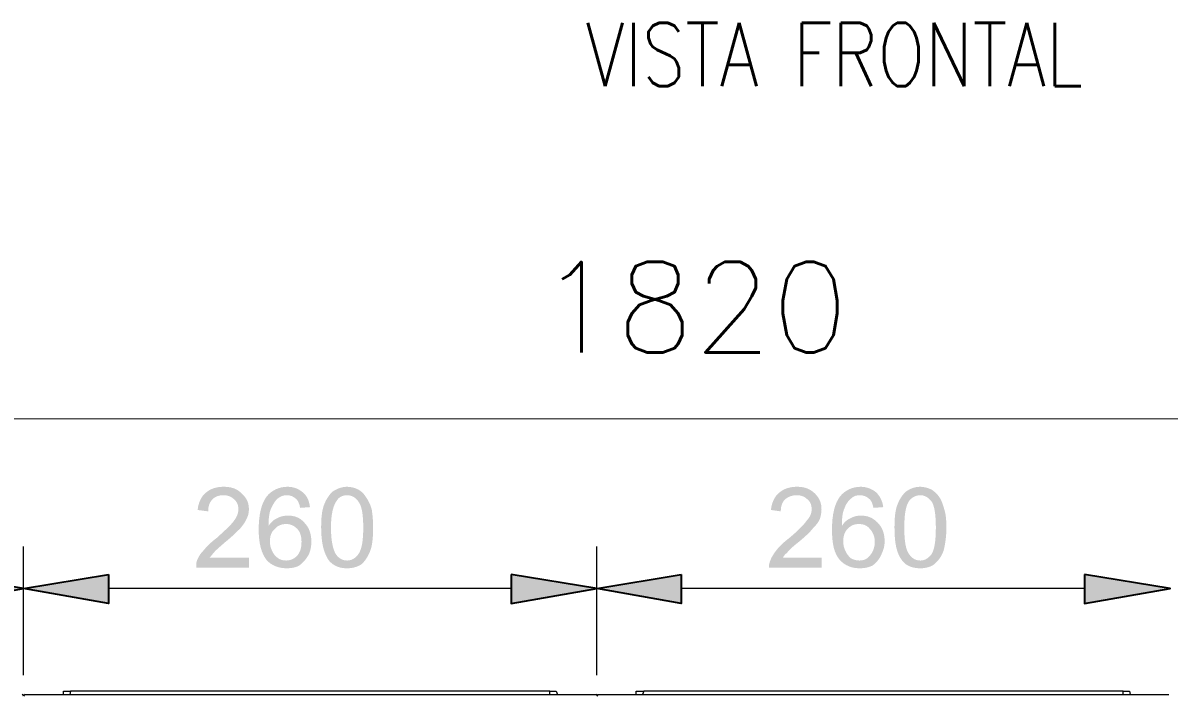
# Model space of a CAD drawing. Header units: metres. Extents: x 2999 to 3164, y 1641 to 1678.
# Drawn here: x 3005.453 to 3007.988, y 1657.745 to 1659.233 of the extents above; entities that cross this region are included whole.
import ezdxf

# ---------------------------------------------------------------- set-up
doc = ezdxf.new("R2010")
doc.units = ezdxf.units.M
doc.layers.add('PDF8_Text', color=30, linetype='Continuous', true_color=0xff7f00)
doc.styles.add('ROMANS', font='ROMANS.shx', dxfattribs={"width": 0.8, "height": 0.1})
doc.styles.add('SIMPLEX', font='simplex.shx', dxfattribs={"height": 0.1})

msp = doc.modelspace()

# ---------------------------------------------------------------- hatches: boundary and pattern name
at = {"true_color": 0x00001e}
h = msp.add_hatch(color=30, dxfattribs=at)
h.paths.add_polyline_path([(3005.953, 1658.0509), (3005.953, 1658.0292), (3005.8366, 1658.0292), (3005.8366, 1658.0292), (3005.8366, 1658.03), (3005.8366, 1658.0307), (3005.8366, 1658.0314), (3005.8366, 1658.0322), (3005.8366, 1658.0329), (3005.8366, 1658.0336), (3005.8366, 1658.0343), (3005.8366, 1658.0349), (3005.8367, 1658.0356), (3005.8367, 1658.0362), (3005.8367, 1658.0369), (3005.8368, 1658.0375), (3005.8368, 1658.0382), (3005.8369, 1658.0388), (3005.837, 1658.0394), (3005.837, 1658.04), (3005.8371, 1658.0406), (3005.8372, 1658.0412), (3005.8373, 1658.0418), (3005.8375, 1658.0424), (3005.8376, 1658.043), (3005.8378, 1658.0435), (3005.8379, 1658.0441), (3005.8381, 1658.0447), (3005.8385, 1658.0457), (3005.8389, 1658.0466), (3005.8394, 1658.0476), (3005.8398, 1658.0486), (3005.8403, 1658.0496), (3005.8408, 1658.0505), (3005.8413, 1658.0515), (3005.8418, 1658.0525), (3005.8424, 1658.0534), (3005.8429, 1658.0544), (3005.8435, 1658.0554), (3005.8441, 1658.0563), (3005.8448, 1658.0573), (3005.8454, 1658.0583), (3005.8461, 1658.0593), (3005.8469, 1658.0602), (3005.8476, 1658.0612), (3005.8484, 1658.0622), (3005.8492, 1658.0631), (3005.85, 1658.0641), (3005.8509, 1658.0651), (3005.8518, 1658.066), (3005.8527, 1658.067), (3005.8536, 1658.068), (3005.8544, 1658.069), (3005.8553, 1658.07), (3005.8561, 1658.071), (3005.857, 1658.072), (3005.8579, 1658.073), (3005.8589, 1658.0741), (3005.8599, 1658.0751), (3005.8609, 1658.0762), (3005.8619, 1658.0773), (3005.863, 1658.0784), (3005.8641, 1658.0795), (3005.8653, 1658.0806), (3005.8665, 1658.0817), (3005.8677, 1658.0828), (3005.8689, 1658.084), (3005.8702, 1658.0851), (3005.8715, 1658.0863), (3005.8728, 1658.0874), (3005.8742, 1658.0886), (3005.8756, 1658.0897), (3005.8771, 1658.0909), (3005.8785, 1658.092), (3005.88, 1658.0932), (3005.8816, 1658.0944), (3005.8816, 1658.0944), (3005.8839, 1658.0965), (3005.8861, 1658.0985), (3005.8883, 1658.1006), (3005.8905, 1658.1025), (3005.8926, 1658.1044), (3005.8946, 1658.1063), (3005.8966, 1658.1082), (3005.8985, 1658.1099), (3005.9004, 1658.1117), (3005.9022, 1658.1134), (3005.904, 1658.1151), (3005.9056, 1658.1167), (3005.9072, 1658.1183), (3005.9088, 1658.1198), (3005.9103, 1658.1213), (3005.9117, 1658.1228), (3005.913, 1658.1242), (3005.9143, 1658.1256), (3005.9155, 1658.1269), (3005.9166, 1658.1282), (3005.9177, 1658.1295), (3005.9187, 1658.1308), (3005.9196, 1658.132), (3005.9204, 1658.1332), (3005.9211, 1658.1341), (3005.9219, 1658.1351), (3005.9226, 1658.1361), (3005.9232, 1658.1372), (3005.9239, 1658.1382), (3005.9245, 1658.1392), (3005.925, 1658.1403), (3005.9255, 1658.1413), (3005.9261, 1658.1424), (3005.9265, 1658.1434), (3005.927, 1658.1445), (3005.9274, 1658.1456), (3005.9277, 1658.1466), (3005.9281, 1658.1477), (3005.9284, 1658.1488), (3005.9287, 1658.1498), (3005.9289, 1658.1509), (3005.9291, 1658.1519), (3005.9293, 1658.153), (3005.9294, 1658.154), (3005.9295, 1658.155), (3005.9296, 1658.156), (3005.9297, 1658.157), (3005.9297, 1658.158), (3005.9297, 1658.1592), (3005.9296, 1658.1603), (3005.9295, 1658.1614), (3005.9294, 1658.1625), (3005.9293, 1658.1636), (3005.9291, 1658.1647), (3005.9289, 1658.1657), (3005.9287, 1658.1667), (3005.9284, 1658.1677), (3005.9281, 1658.1687), (3005.9277, 1658.1697), (3005.9274, 1658.1706), (3005.927, 1658.1715), (3005.9265, 1658.1724), (3005.9261, 1658.1733), (3005.9255, 1658.1741), (3005.925, 1658.1749), (3005.9245, 1658.1757), (3005.9239, 1658.1764), (3005.9232, 1658.1771), (3005.9226, 1658.1778), (3005.9219, 1658.1785), (3005.9211, 1658.1791), (3005.9204, 1658.1797), (3005.9204, 1658.1797), (3005.9196, 1658.1805), (3005.9188, 1658.1812), (3005.918, 1658.1819), (3005.9171, 1658.1826), (3005.9163, 1658.1832), (3005.9154, 1658.1838), (3005.9145, 1658.1844), (3005.9137, 1658.1849), (3005.9127, 1658.1854), (3005.9118, 1658.1859), (3005.9109, 1658.1863), (3005.9099, 1658.1867), (3005.9089, 1658.1871), (3005.9079, 1658.1874), (3005.9069, 1658.1877), (3005.9059, 1658.188), (3005.9048, 1658.1882), (3005.9038, 1658.1885), (3005.9027, 1658.1886), (3005.9016, 1658.1888), (3005.9005, 1658.1889), (3005.8994, 1658.189), (3005.8983, 1658.189), (3005.8971, 1658.189), (3005.8971, 1658.189), (3005.8958, 1658.189), (3005.8944, 1658.189), (3005.8932, 1658.1889), (3005.8919, 1658.1888), (3005.8907, 1658.1886), (3005.8895, 1658.1885), (3005.8883, 1658.1882), (3005.8872, 1658.188), (3005.8861, 1658.1877), (3005.885, 1658.1874), (3005.884, 1658.1871), (3005.8829, 1658.1867), (3005.8819, 1658.1863), (3005.8809, 1658.1859), (3005.88, 1658.1854), (3005.879, 1658.1849), (3005.8781, 1658.1844), (3005.8772, 1658.1838), (3005.8764, 1658.1832), (3005.8755, 1658.1826), (3005.8747, 1658.1819), (3005.8739, 1658.1812), (3005.8731, 1658.1805), (3005.8723, 1658.1797), (3005.8723, 1658.1797), (3005.8715, 1658.1789), (3005.8708, 1658.1781), (3005.8701, 1658.1773), (3005.8694, 1658.1764), (3005.8688, 1658.1755), (3005.8682, 1658.1745), (3005.8676, 1658.1735), (3005.8671, 1658.1725), (3005.8666, 1658.1715), (3005.8661, 1658.1705), (3005.8657, 1658.1694), (3005.8653, 1658.1683), (3005.8649, 1658.1672), (3005.8646, 1658.166), (3005.8643, 1658.1648), (3005.864, 1658.1636), (3005.8637, 1658.1624), (3005.8635, 1658.1612), (3005.8634, 1658.1599), (3005.8632, 1658.1586), (3005.8631, 1658.1573), (3005.863, 1658.156), (3005.863, 1658.1547), (3005.863, 1658.1533), (3005.863, 1658.1533), (3005.8397, 1658.1564), (3005.8397, 1658.1564), (3005.8399, 1658.1584), (3005.8402, 1658.1603), (3005.8405, 1658.1622), (3005.8408, 1658.1641), (3005.8412, 1658.1659), (3005.8417, 1658.1677), (3005.8422, 1658.1695), (3005.8427, 1658.1713), (3005.8433, 1658.173), (3005.8439, 1658.1747), (3005.8446, 1658.1764), (3005.8453, 1658.178), (3005.846, 1658.1796), (3005.8468, 1658.1811), (3005.8477, 1658.1826), (3005.8485, 1658.184), (3005.8494, 1658.1854), (3005.8504, 1658.1868), (3005.8513, 1658.1881), (3005.8524, 1658.1893), (3005.8534, 1658.1905), (3005.8545, 1658.1916), (3005.8556, 1658.1927), (3005.8567, 1658.1937), (3005.8581, 1658.1948), (3005.8595, 1658.1959), (3005.8609, 1658.197), (3005.8623, 1658.198), (3005.8638, 1658.1989), (3005.8652, 1658.1998), (3005.8667, 1658.2007), (3005.8682, 1658.2015), (3005.8698, 1658.2022), (3005.8714, 1658.2029), (3005.873, 1658.2036), (3005.8746, 1658.2042), (3005.8763, 1658.2047), (3005.878, 1658.2052), (3005.8797, 1658.2057), (3005.8815, 1658.2061), (3005.8833, 1658.2065), (3005.8851, 1658.2068), (3005.887, 1658.2071), (3005.8889, 1658.2073), (3005.8909, 1658.2074), (3005.8929, 1658.2076), (3005.895, 1658.2076), (3005.8971, 1658.2077), (3005.8992, 1658.2076), (3005.9013, 1658.2076), (3005.9034, 1658.2074), (3005.9054, 1658.2073), (3005.9073, 1658.207), (3005.9093, 1658.2068), (3005.9112, 1658.2064), (3005.9131, 1658.2061), (3005.9149, 1658.2056), (3005.9167, 1658.2051), (3005.9185, 1658.2046), (3005.9202, 1658.204), (3005.9219, 1658.2033), (3005.9235, 1658.2026), (3005.9251, 1658.2018), (3005.9266, 1658.201), (3005.9282, 1658.2001), (3005.9296, 1658.1991), (3005.931, 1658.1981), (3005.9324, 1658.1971), (3005.9337, 1658.1959), (3005.935, 1658.1947), (3005.9363, 1658.1935), (3005.9374, 1658.1921), (3005.9374, 1658.1921), (3005.9388, 1658.191), (3005.94, 1658.1898), (3005.9412, 1658.1886), (3005.9424, 1658.1873), (3005.9434, 1658.1861), (3005.9445, 1658.1848), (3005.9454, 1658.1836), (3005.9463, 1658.1823), (3005.9471, 1658.1809), (3005.9479, 1658.1796), (3005.9486, 1658.1782), (3005.9493, 1658.1768), (3005.9499, 1658.1754), (3005.9504, 1658.174), (3005.9509, 1658.1725), (3005.9514, 1658.171), (3005.9517, 1658.1695), (3005.9521, 1658.1679), (3005.9523, 1658.1663), (3005.9526, 1658.1647), (3005.9527, 1658.1631), (3005.9529, 1658.1614), (3005.9529, 1658.1597), (3005.953, 1658.158), (3005.953, 1658.157), (3005.9529, 1658.1561), (3005.9529, 1658.1552), (3005.9528, 1658.1542), (3005.9528, 1658.1533), (3005.9527, 1658.1524), (3005.9526, 1658.1516), (3005.9525, 1658.1507), (3005.9523, 1658.1498), (3005.9522, 1658.149), (3005.952, 1658.1482), (3005.9518, 1658.1473), (3005.9516, 1658.1465), (3005.9514, 1658.1457), (3005.9511, 1658.1449), (3005.9509, 1658.1441), (3005.9506, 1658.1433), (3005.9503, 1658.1425), (3005.95, 1658.1417), (3005.9497, 1658.1409), (3005.9494, 1658.1402), (3005.9491, 1658.1394), (3005.9487, 1658.1386), (3005.9483, 1658.1378), (3005.9479, 1658.1369), (3005.9475, 1658.1359), (3005.9471, 1658.135), (3005.9466, 1658.1341), (3005.9462, 1658.1331), (3005.9457, 1658.1322), (3005.9452, 1658.1314), (3005.9447, 1658.1305), (3005.9442, 1658.1296), (3005.9436, 1658.1287), (3005.9431, 1658.1278), (3005.9425, 1658.127), (3005.9419, 1658.1261), (3005.9413, 1658.1252), (3005.9407, 1658.1243), (3005.94, 1658.1235), (3005.9394, 1658.1226), (3005.9387, 1658.1217), (3005.938, 1658.1208), (3005.9373, 1658.1199), (3005.9366, 1658.1189), (3005.9359, 1658.118), (3005.9351, 1658.1171), (3005.9343, 1658.1161), (3005.9343, 1658.1161), (3005.9334, 1658.1151), (3005.9323, 1658.1141), (3005.9313, 1658.113), (3005.9302, 1658.112), (3005.9291, 1658.1109), (3005.9279, 1658.1097), (3005.9267, 1658.1086), (3005.9255, 1658.1074), (3005.9242, 1658.1061), (3005.9229, 1658.1049), (3005.9216, 1658.1036), (3005.9202, 1658.1023), (3005.9188, 1658.101), (3005.9173, 1658.0997), (3005.9158, 1658.0983), (3005.9142, 1658.0969), (3005.9126, 1658.0955), (3005.911, 1658.0941), (3005.9093, 1658.0926), (3005.9076, 1658.0911), (3005.9058, 1658.0896), (3005.904, 1658.0881), (3005.9021, 1658.0866), (3005.9002, 1658.0851), (3005.9002, 1658.0851), (3005.8987, 1658.0837), (3005.8972, 1658.0824), (3005.8957, 1658.0811), (3005.8943, 1658.0799), (3005.8929, 1658.0787), (3005.8915, 1658.0775), (3005.8902, 1658.0763), (3005.8889, 1658.0752), (3005.8877, 1658.0741), (3005.8865, 1658.0731), (3005.8854, 1658.0721), (3005.8843, 1658.0711), (3005.8833, 1658.0701), (3005.8823, 1658.0692), (3005.8813, 1658.0683), (3005.8804, 1658.0675), (3005.8796, 1658.0666), (3005.8788, 1658.0659), (3005.8781, 1658.0651), (3005.8774, 1658.0644), (3005.8768, 1658.0637), (3005.8763, 1658.063), (3005.8758, 1658.0624), (3005.8754, 1658.0618), (3005.8754, 1658.0618), (3005.875, 1658.0614), (3005.8746, 1658.061), (3005.8742, 1658.0605), (3005.8738, 1658.0601), (3005.8734, 1658.0597), (3005.873, 1658.0592), (3005.8727, 1658.0587), (3005.8723, 1658.0583), (3005.8719, 1658.0578), (3005.8715, 1658.0573), (3005.8711, 1658.0568), (3005.8707, 1658.0563), (3005.8703, 1658.0559), (3005.8699, 1658.0554), (3005.8696, 1658.0549), (3005.8692, 1658.0544), (3005.8688, 1658.0539), (3005.8684, 1658.0535), (3005.868, 1658.053), (3005.8676, 1658.0526), (3005.8672, 1658.0521), (3005.8668, 1658.0517), (3005.8664, 1658.0513), (3005.8661, 1658.0509), (3005.8661, 1658.0509), (3005.953, 1658.0509), (3005.8661, 1658.0509)])
edge = h.paths.add_edge_path()
edge.add_line((3006.088, 1658.1627), (3006.0663, 1658.1611))
edge.add_spline(control_points=[(3006.0663, 1658.1611), (3006.0647, 1658.1704), (3006.0616, 1658.1766), (3006.0585, 1658.1797), (3006.0585, 1658.1797), (3006.0523, 1658.1859), (3006.0461, 1658.189), (3006.0368, 1658.189), (3006.0368, 1658.189), (3006.0306, 1658.189), (3006.0244, 1658.1875), (3006.0181, 1658.1828), (3006.0181, 1658.1828), (3006.0119, 1658.1782), (3006.0073, 1658.1704), (3006.0026, 1658.1611), (3006.0026, 1658.1611), (3005.998, 1658.1518), (3005.9964, 1658.1378), (3005.9964, 1658.1208), (3005.9964, 1658.1208), (3006.0011, 1658.1285), (3006.0073, 1658.1347), (3006.015, 1658.1378), (3006.015, 1658.1378), (3006.0228, 1658.1425), (3006.0306, 1658.144), (3006.0399, 1658.144), (3006.0399, 1658.144), (3006.0538, 1658.144), (3006.0663, 1658.1394), (3006.0756, 1658.1285), (3006.0756, 1658.1285), (3006.0864, 1658.1176), (3006.0911, 1658.1037), (3006.0911, 1658.0866), (3006.0911, 1658.0866), (3006.0911, 1658.0757), (3006.0895, 1658.0664), (3006.0849, 1658.0571), (3006.0849, 1658.0571), (3006.0787, 1658.0463), (3006.0725, 1658.04), (3006.0647, 1658.0338), (3006.0647, 1658.0338), (3006.0569, 1658.0292), (3006.0461, 1658.0276), (3006.0368, 1658.0276), (3006.0368, 1658.0276), (3006.0181, 1658.0276), (3006.0026, 1658.0338), (3005.9918, 1658.0463), (3005.9918, 1658.0463), (3005.9809, 1658.0602), (3005.9747, 1658.082), (3005.9747, 1658.113), (3005.9747, 1658.113), (3005.9747, 1658.1471), (3005.9809, 1658.172), (3005.9933, 1658.1875), (3005.9933, 1658.1875), (3006.0042, 1658.1999), (3006.0197, 1658.2077), (3006.0383, 1658.2077), (3006.0383, 1658.2077), (3006.0523, 1658.2077), (3006.0632, 1658.203), (3006.0725, 1658.1952), (3006.0725, 1658.1952), (3006.0818, 1658.1875), (3006.0864, 1658.1766), (3006.088, 1658.1627)], knot_values=[0, 0, 0, 0, 0.013889, 0.013889, 0.013889, 0.013889, 0.027778, 0.027778, 0.027778, 0.027778, 0.041667, 0.041667, 0.041667, 0.041667, 0.055556, 0.055556, 0.055556, 0.055556, 0.069444, 0.069444, 0.069444, 0.069444, 0.083333, 0.083333, 0.083333, 0.083333, 0.097222, 0.097222, 0.097222, 0.097222, 0.111111, 0.111111, 0.111111, 0.111111, 0.125, 0.125, 0.125, 0.125, 0.138889, 0.138889, 0.138889, 0.138889, 0.152778, 0.152778, 0.152778, 0.152778, 0.166667, 0.166667, 0.166667, 0.166667, 0.180556, 0.180556, 0.180556, 0.180556, 0.194444, 0.194444, 0.194444, 0.194444, 0.208333, 0.208333, 0.208333, 0.208333, 0.222222, 0.222222, 0.222222, 0.222222, 0.236111, 0.236111, 0.236111, 0.236111, 1, 1, 1, 1], degree=3, periodic=0)
edge = h.paths.add_edge_path()
edge.add_spline(control_points=[(3005.9995, 1658.0866), (3005.9995, 1658.0788), (3006.0011, 1658.0726), (3006.0042, 1658.0664), (3006.0042, 1658.0664), (3006.0073, 1658.0587), (3006.0119, 1658.054), (3006.0181, 1658.0494), (3006.0181, 1658.0494), (3006.0228, 1658.0463), (3006.029, 1658.0447), (3006.0352, 1658.0447), (3006.0352, 1658.0447), (3006.0445, 1658.0447), (3006.0523, 1658.0478), (3006.0601, 1658.0556), (3006.0601, 1658.0556), (3006.0663, 1658.0633), (3006.0694, 1658.0726), (3006.0694, 1658.0866), (3006.0694, 1658.0866), (3006.0694, 1658.0975), (3006.0663, 1658.1083), (3006.0601, 1658.1145), (3006.0601, 1658.1145), (3006.0523, 1658.1223), (3006.0445, 1658.1254), (3006.0352, 1658.1254), (3006.0352, 1658.1254), (3006.0259, 1658.1254), (3006.0166, 1658.1223), (3006.0104, 1658.1145), (3006.0104, 1658.1145), (3006.0026, 1658.1083), (3005.9995, 1658.099), (3005.9995, 1658.0866)], knot_values=[0, 0, 0, 0, 0.027778, 0.027778, 0.027778, 0.027778, 0.055556, 0.055556, 0.055556, 0.055556, 0.083333, 0.083333, 0.083333, 0.083333, 0.111111, 0.111111, 0.111111, 0.111111, 0.138889, 0.138889, 0.138889, 0.138889, 0.166667, 0.166667, 0.166667, 0.166667, 0.194444, 0.194444, 0.194444, 0.194444, 0.222222, 0.222222, 0.222222, 0.222222, 1, 1, 1, 1], degree=3, periodic=0)
edge = h.paths.add_edge_path()
edge.add_spline(control_points=[(3006.1128, 1658.1176), (3006.1128, 1658.1378), (3006.1144, 1658.1549), (3006.119, 1658.1673), (3006.119, 1658.1673), (3006.1237, 1658.1797), (3006.1299, 1658.189), (3006.1376, 1658.1968), (3006.1376, 1658.1968), (3006.147, 1658.203), (3006.1578, 1658.2077), (3006.1702, 1658.2077), (3006.1702, 1658.2077), (3006.1796, 1658.2077), (3006.1889, 1658.2046), (3006.1951, 1658.2015), (3006.1951, 1658.2015), (3006.2028, 1658.1968), (3006.2075, 1658.1921), (3006.2121, 1658.1844), (3006.2121, 1658.1844), (3006.2168, 1658.1782), (3006.2215, 1658.1689), (3006.2246, 1658.158), (3006.2246, 1658.158), (3006.2261, 1658.1487), (3006.2277, 1658.1347), (3006.2277, 1658.1176), (3006.2277, 1658.1176), (3006.2277, 1658.0959), (3006.2261, 1658.0788), (3006.2215, 1658.0664), (3006.2215, 1658.0664), (3006.2168, 1658.054), (3006.2106, 1658.0447), (3006.2028, 1658.0369), (3006.2028, 1658.0369), (3006.1935, 1658.0307), (3006.1827, 1658.0276), (3006.1702, 1658.0276), (3006.1702, 1658.0276), (3006.1532, 1658.0276), (3006.1408, 1658.0323), (3006.1299, 1658.0447), (3006.1299, 1658.0447), (3006.119, 1658.0602), (3006.1128, 1658.0835), (3006.1128, 1658.1176)], knot_values=[0, 0, 0, 0, 0.020833, 0.020833, 0.020833, 0.020833, 0.041667, 0.041667, 0.041667, 0.041667, 0.0625, 0.0625, 0.0625, 0.0625, 0.083333, 0.083333, 0.083333, 0.083333, 0.104167, 0.104167, 0.104167, 0.104167, 0.125, 0.125, 0.125, 0.125, 0.145833, 0.145833, 0.145833, 0.145833, 0.166667, 0.166667, 0.166667, 0.166667, 0.1875, 0.1875, 0.1875, 0.1875, 0.208333, 0.208333, 0.208333, 0.208333, 0.229167, 0.229167, 0.229167, 0.229167, 1, 1, 1, 1], degree=3, periodic=0)
edge = h.paths.add_edge_path()
edge.add_spline(control_points=[(3006.1345, 1658.1176), (3006.1345, 1658.0882), (3006.1392, 1658.068), (3006.1454, 1658.0587), (3006.1454, 1658.0587), (3006.1516, 1658.0494), (3006.1609, 1658.0447), (3006.1702, 1658.0447), (3006.1702, 1658.0447), (3006.1796, 1658.0447), (3006.1889, 1658.0494), (3006.1951, 1658.0587), (3006.1951, 1658.0587), (3006.2028, 1658.0695), (3006.2059, 1658.0882), (3006.2059, 1658.1176), (3006.2059, 1658.1176), (3006.2059, 1658.1456), (3006.2028, 1658.1658), (3006.1951, 1658.1751), (3006.1951, 1658.1751), (3006.1889, 1658.1844), (3006.1796, 1658.189), (3006.1702, 1658.189), (3006.1702, 1658.189), (3006.1594, 1658.189), (3006.1516, 1658.1844), (3006.147, 1658.1766), (3006.147, 1658.1766), (3006.1392, 1658.1658), (3006.1345, 1658.1456), (3006.1345, 1658.1176)], knot_values=[0, 0, 0, 0, 0.03125, 0.03125, 0.03125, 0.03125, 0.0625, 0.0625, 0.0625, 0.0625, 0.09375, 0.09375, 0.09375, 0.09375, 0.125, 0.125, 0.125, 0.125, 0.15625, 0.15625, 0.15625, 0.15625, 0.1875, 0.1875, 0.1875, 0.1875, 0.21875, 0.21875, 0.21875, 0.21875, 1, 1, 1, 1], degree=3, periodic=0)
h = msp.add_hatch(color=30, dxfattribs=at)
h.paths.add_polyline_path([(3007.2194, 1658.0509), (3007.2194, 1658.0292), (3007.103, 1658.0292), (3007.103, 1658.0292), (3007.103, 1658.03), (3007.103, 1658.0307), (3007.103, 1658.0314), (3007.1031, 1658.0322), (3007.1031, 1658.0329), (3007.1032, 1658.0336), (3007.1033, 1658.0343), (3007.1034, 1658.0349), (3007.1035, 1658.0356), (3007.1037, 1658.0362), (3007.1038, 1658.0369), (3007.1039, 1658.0375), (3007.1041, 1658.0382), (3007.1042, 1658.0388), (3007.1044, 1658.0394), (3007.1046, 1658.04), (3007.1047, 1658.0406), (3007.1049, 1658.0412), (3007.1051, 1658.0418), (3007.1053, 1658.0424), (3007.1055, 1658.043), (3007.1057, 1658.0435), (3007.1059, 1658.0441), (3007.1061, 1658.0447), (3007.1065, 1658.0457), (3007.1069, 1658.0466), (3007.1073, 1658.0476), (3007.1077, 1658.0486), (3007.1082, 1658.0496), (3007.1087, 1658.0505), (3007.1092, 1658.0515), (3007.1097, 1658.0525), (3007.1102, 1658.0534), (3007.1108, 1658.0544), (3007.1113, 1658.0554), (3007.1119, 1658.0563), (3007.1125, 1658.0573), (3007.1131, 1658.0583), (3007.1137, 1658.0593), (3007.1143, 1658.0602), (3007.115, 1658.0612), (3007.1157, 1658.0622), (3007.1164, 1658.0631), (3007.1171, 1658.0641), (3007.1178, 1658.0651), (3007.1185, 1658.066), (3007.1193, 1658.067), (3007.12, 1658.068), (3007.1208, 1658.069), (3007.1216, 1658.07), (3007.1225, 1658.071), (3007.1234, 1658.072), (3007.1243, 1658.073), (3007.1253, 1658.0741), (3007.1263, 1658.0751), (3007.1273, 1658.0762), (3007.1283, 1658.0773), (3007.1294, 1658.0784), (3007.1305, 1658.0795), (3007.1317, 1658.0806), (3007.1329, 1658.0817), (3007.1341, 1658.0828), (3007.1353, 1658.084), (3007.1366, 1658.0851), (3007.1379, 1658.0863), (3007.1392, 1658.0874), (3007.1406, 1658.0886), (3007.142, 1658.0897), (3007.1435, 1658.0909), (3007.1449, 1658.092), (3007.1464, 1658.0932), (3007.148, 1658.0944), (3007.148, 1658.0944), (3007.1504, 1658.0965), (3007.1528, 1658.0985), (3007.1552, 1658.1006), (3007.1574, 1658.1025), (3007.1596, 1658.1044), (3007.1617, 1658.1063), (3007.1637, 1658.1082), (3007.1656, 1658.1099), (3007.1675, 1658.1117), (3007.1693, 1658.1134), (3007.171, 1658.1151), (3007.1726, 1658.1167), (3007.1742, 1658.1183), (3007.1757, 1658.1198), (3007.1771, 1658.1213), (3007.1784, 1658.1228), (3007.1797, 1658.1242), (3007.1809, 1658.1256), (3007.1821, 1658.1269), (3007.1831, 1658.1282), (3007.1841, 1658.1295), (3007.1851, 1658.1308), (3007.186, 1658.132), (3007.1868, 1658.1332), (3007.1877, 1658.1341), (3007.1886, 1658.1351), (3007.1895, 1658.1361), (3007.1903, 1658.1372), (3007.191, 1658.1382), (3007.1917, 1658.1392), (3007.1924, 1658.1403), (3007.193, 1658.1413), (3007.1936, 1658.1424), (3007.1942, 1658.1434), (3007.1947, 1658.1445), (3007.1951, 1658.1456), (3007.1955, 1658.1466), (3007.1959, 1658.1477), (3007.1962, 1658.1488), (3007.1965, 1658.1498), (3007.1968, 1658.1509), (3007.197, 1658.1519), (3007.1972, 1658.153), (3007.1974, 1658.154), (3007.1975, 1658.155), (3007.1976, 1658.156), (3007.1976, 1658.157), (3007.1976, 1658.158), (3007.1976, 1658.1592), (3007.1976, 1658.1603), (3007.1975, 1658.1614), (3007.1974, 1658.1625), (3007.1972, 1658.1636), (3007.197, 1658.1647), (3007.1968, 1658.1657), (3007.1966, 1658.1667), (3007.1963, 1658.1677), (3007.196, 1658.1687), (3007.1957, 1658.1697), (3007.1953, 1658.1706), (3007.1949, 1658.1715), (3007.1945, 1658.1724), (3007.194, 1658.1733), (3007.1935, 1658.1741), (3007.193, 1658.1749), (3007.1924, 1658.1757), (3007.1918, 1658.1764), (3007.1912, 1658.1771), (3007.1905, 1658.1778), (3007.1898, 1658.1785), (3007.1891, 1658.1791), (3007.1883, 1658.1797), (3007.1883, 1658.1797), (3007.1875, 1658.1805), (3007.1867, 1658.1812), (3007.1859, 1658.1819), (3007.1851, 1658.1826), (3007.1842, 1658.1832), (3007.1834, 1658.1838), (3007.1825, 1658.1844), (3007.1816, 1658.1849), (3007.1807, 1658.1854), (3007.1797, 1658.1859), (3007.1788, 1658.1863), (3007.1778, 1658.1867), (3007.1769, 1658.1871), (3007.1759, 1658.1874), (3007.1749, 1658.1877), (3007.1738, 1658.188), (3007.1728, 1658.1882), (3007.1717, 1658.1885), (3007.1707, 1658.1886), (3007.1696, 1658.1888), (3007.1685, 1658.1889), (3007.1673, 1658.189), (3007.1662, 1658.189), (3007.165, 1658.189), (3007.165, 1658.189), (3007.1637, 1658.189), (3007.1624, 1658.189), (3007.1611, 1658.1889), (3007.1599, 1658.1888), (3007.1586, 1658.1886), (3007.1574, 1658.1885), (3007.1562, 1658.1882), (3007.1551, 1658.188), (3007.154, 1658.1877), (3007.1528, 1658.1874), (3007.1518, 1658.1871), (3007.1507, 1658.1867), (3007.1496, 1658.1863), (3007.1486, 1658.1859), (3007.1475, 1658.1854), (3007.1465, 1658.1849), (3007.1455, 1658.1844), (3007.1445, 1658.1838), (3007.1435, 1658.1832), (3007.1425, 1658.1826), (3007.1416, 1658.1819), (3007.1406, 1658.1812), (3007.1396, 1658.1805), (3007.1387, 1658.1797), (3007.1387, 1658.1797), (3007.1379, 1658.1789), (3007.1372, 1658.1781), (3007.1365, 1658.1773), (3007.1358, 1658.1764), (3007.1352, 1658.1755), (3007.1346, 1658.1745), (3007.134, 1658.1735), (3007.1335, 1658.1725), (3007.133, 1658.1715), (3007.1325, 1658.1705), (3007.1321, 1658.1694), (3007.1317, 1658.1683), (3007.1313, 1658.1672), (3007.131, 1658.166), (3007.1307, 1658.1648), (3007.1304, 1658.1636), (3007.1301, 1658.1624), (3007.1299, 1658.1612), (3007.1297, 1658.1599), (3007.1296, 1658.1586), (3007.1295, 1658.1573), (3007.1294, 1658.156), (3007.1294, 1658.1547), (3007.1293, 1658.1533), (3007.1293, 1658.1533), (3007.1076, 1658.1564), (3007.1076, 1658.1564), (3007.1078, 1658.1584), (3007.1081, 1658.1603), (3007.1084, 1658.1622), (3007.1088, 1658.1641), (3007.1092, 1658.1659), (3007.1096, 1658.1677), (3007.1101, 1658.1695), (3007.1107, 1658.1713), (3007.1112, 1658.173), (3007.1119, 1658.1747), (3007.1125, 1658.1764), (3007.1132, 1658.178), (3007.114, 1658.1796), (3007.1148, 1658.1811), (3007.1156, 1658.1826), (3007.1165, 1658.184), (3007.1174, 1658.1854), (3007.1183, 1658.1868), (3007.1193, 1658.1881), (3007.1203, 1658.1893), (3007.1213, 1658.1905), (3007.1224, 1658.1916), (3007.1235, 1658.1927), (3007.1247, 1658.1937), (3007.1261, 1658.1948), (3007.1274, 1658.1959), (3007.1288, 1658.197), (3007.1303, 1658.198), (3007.1317, 1658.1989), (3007.1332, 1658.1998), (3007.1347, 1658.2007), (3007.1362, 1658.2015), (3007.1377, 1658.2022), (3007.1393, 1658.2029), (3007.1409, 1658.2036), (3007.1425, 1658.2042), (3007.1442, 1658.2047), (3007.1459, 1658.2052), (3007.1476, 1658.2057), (3007.1494, 1658.2061), (3007.1512, 1658.2065), (3007.1531, 1658.2068), (3007.1549, 1658.2071), (3007.1569, 1658.2073), (3007.1588, 1658.2074), (3007.1609, 1658.2076), (3007.1629, 1658.2076), (3007.165, 1658.2077), (3007.1671, 1658.2076), (3007.1692, 1658.2076), (3007.1712, 1658.2074), (3007.1732, 1658.2073), (3007.1751, 1658.207), (3007.177, 1658.2068), (3007.1789, 1658.2064), (3007.1807, 1658.2061), (3007.1824, 1658.2056), (3007.1842, 1658.2051), (3007.1859, 1658.2046), (3007.1875, 1658.204), (3007.1892, 1658.2033), (3007.1908, 1658.2026), (3007.1923, 1658.2018), (3007.1939, 1658.201), (3007.1954, 1658.2001), (3007.1969, 1658.1991), (3007.1984, 1658.1981), (3007.1998, 1658.1971), (3007.2012, 1658.1959), (3007.2026, 1658.1947), (3007.204, 1658.1935), (3007.2054, 1658.1921), (3007.2054, 1658.1921), (3007.2065, 1658.191), (3007.2076, 1658.1898), (3007.2087, 1658.1886), (3007.2097, 1658.1873), (3007.2106, 1658.1861), (3007.2115, 1658.1848), (3007.2123, 1658.1836), (3007.2131, 1658.1823), (3007.2139, 1658.1809), (3007.2146, 1658.1796), (3007.2153, 1658.1782), (3007.2159, 1658.1768), (3007.2164, 1658.1754), (3007.2169, 1658.174), (3007.2174, 1658.1725), (3007.2178, 1658.171), (3007.2182, 1658.1695), (3007.2185, 1658.1679), (3007.2188, 1658.1663), (3007.219, 1658.1647), (3007.2191, 1658.1631), (3007.2193, 1658.1614), (3007.2193, 1658.1597), (3007.2194, 1658.158), (3007.2193, 1658.157), (3007.2193, 1658.1561), (3007.2193, 1658.1552), (3007.2192, 1658.1542), (3007.2192, 1658.1533), (3007.2191, 1658.1524), (3007.219, 1658.1516), (3007.2189, 1658.1507), (3007.2188, 1658.1498), (3007.2187, 1658.149), (3007.2185, 1658.1482), (3007.2184, 1658.1473), (3007.2182, 1658.1465), (3007.2181, 1658.1457), (3007.2179, 1658.1449), (3007.2177, 1658.1441), (3007.2176, 1658.1433), (3007.2174, 1658.1425), (3007.2172, 1658.1417), (3007.217, 1658.1409), (3007.2168, 1658.1402), (3007.2166, 1658.1394), (3007.2164, 1658.1386), (3007.2163, 1658.1378), (3007.2159, 1658.1369), (3007.2154, 1658.1359), (3007.215, 1658.135), (3007.2146, 1658.1341), (3007.2141, 1658.1331), (3007.2136, 1658.1322), (3007.2131, 1658.1314), (3007.2126, 1658.1305), (3007.212, 1658.1296), (3007.2115, 1658.1287), (3007.2109, 1658.1278), (3007.2102, 1658.127), (3007.2096, 1658.1261), (3007.2089, 1658.1252), (3007.2082, 1658.1243), (3007.2075, 1658.1235), (3007.2068, 1658.1226), (3007.206, 1658.1217), (3007.2052, 1658.1208), (3007.2044, 1658.1199), (3007.2035, 1658.1189), (3007.2026, 1658.118), (3007.2017, 1658.1171), (3007.2007, 1658.1161), (3007.2007, 1658.1161), (3007.1999, 1658.1151), (3007.1991, 1658.1141), (3007.1982, 1658.113), (3007.1972, 1658.112), (3007.1962, 1658.1109), (3007.1952, 1658.1097), (3007.1941, 1658.1086), (3007.193, 1658.1074), (3007.1918, 1658.1061), (3007.1905, 1658.1049), (3007.1893, 1658.1036), (3007.1879, 1658.1023), (3007.1865, 1658.101), (3007.1851, 1658.0997), (3007.1836, 1658.0983), (3007.1821, 1658.0969), (3007.1805, 1658.0955), (3007.1789, 1658.0941), (3007.1772, 1658.0926), (3007.1755, 1658.0911), (3007.1737, 1658.0896), (3007.1719, 1658.0881), (3007.1701, 1658.0866), (3007.1681, 1658.0851), (3007.1681, 1658.0851), (3007.1664, 1658.0837), (3007.1648, 1658.0824), (3007.1632, 1658.0811), (3007.1617, 1658.0799), (3007.1602, 1658.0787), (3007.1588, 1658.0775), (3007.1575, 1658.0763), (3007.1562, 1658.0752), (3007.155, 1658.0741), (3007.1538, 1658.0731), (3007.1527, 1658.0721), (3007.1517, 1658.0711), (3007.1507, 1658.0701), (3007.1497, 1658.0692), (3007.1488, 1658.0683), (3007.148, 1658.0675), (3007.1473, 1658.0666), (3007.1465, 1658.0659), (3007.1459, 1658.0651), (3007.1453, 1658.0644), (3007.1447, 1658.0637), (3007.1442, 1658.063), (3007.1437, 1658.0624), (3007.1433, 1658.0618), (3007.1433, 1658.0618), (3007.1427, 1658.0614), (3007.1422, 1658.061), (3007.1416, 1658.0605), (3007.1411, 1658.0601), (3007.1406, 1658.0597), (3007.1401, 1658.0592), (3007.1396, 1658.0587), (3007.1392, 1658.0583), (3007.1387, 1658.0578), (3007.1383, 1658.0573), (3007.1379, 1658.0568), (3007.1375, 1658.0563), (3007.1371, 1658.0559), (3007.1367, 1658.0554), (3007.1364, 1658.0549), (3007.1361, 1658.0544), (3007.1358, 1658.0539), (3007.1355, 1658.0535), (3007.1352, 1658.053), (3007.1349, 1658.0526), (3007.1347, 1658.0521), (3007.1344, 1658.0517), (3007.1342, 1658.0513), (3007.134, 1658.0509), (3007.134, 1658.0509), (3007.2194, 1658.0509), (3007.134, 1658.0509)])
edge = h.paths.add_edge_path()
edge.add_line((3007.3559, 1658.1627), (3007.3342, 1658.1611))
edge.add_spline(control_points=[(3007.3342, 1658.1611), (3007.3326, 1658.1704), (3007.3295, 1658.1766), (3007.3264, 1658.1797), (3007.3264, 1658.1797), (3007.3202, 1658.1859), (3007.3125, 1658.189), (3007.3047, 1658.189), (3007.3047, 1658.189), (3007.297, 1658.189), (3007.2907, 1658.1875), (3007.2861, 1658.1828), (3007.2861, 1658.1828), (3007.2799, 1658.1782), (3007.2737, 1658.1704), (3007.2706, 1658.1611), (3007.2706, 1658.1611), (3007.2659, 1658.1518), (3007.2644, 1658.1378), (3007.2644, 1658.1208), (3007.2644, 1658.1208), (3007.269, 1658.1285), (3007.2752, 1658.1347), (3007.283, 1658.1378), (3007.283, 1658.1378), (3007.2907, 1658.1425), (3007.2985, 1658.144), (3007.3063, 1658.144), (3007.3063, 1658.144), (3007.3218, 1658.144), (3007.3326, 1658.1394), (3007.3435, 1658.1285), (3007.3435, 1658.1285), (3007.3544, 1658.1176), (3007.359, 1658.1037), (3007.359, 1658.0866), (3007.359, 1658.0866), (3007.359, 1658.0757), (3007.3559, 1658.0664), (3007.3513, 1658.0571), (3007.3513, 1658.0571), (3007.3466, 1658.0463), (3007.3404, 1658.04), (3007.3326, 1658.0338), (3007.3326, 1658.0338), (3007.3233, 1658.0292), (3007.314, 1658.0276), (3007.3032, 1658.0276), (3007.3032, 1658.0276), (3007.2861, 1658.0276), (3007.2706, 1658.0338), (3007.2597, 1658.0463), (3007.2597, 1658.0463), (3007.2473, 1658.0602), (3007.2426, 1658.082), (3007.2426, 1658.113), (3007.2426, 1658.113), (3007.2426, 1658.1471), (3007.2488, 1658.172), (3007.2613, 1658.1875), (3007.2613, 1658.1875), (3007.2721, 1658.1999), (3007.2876, 1658.2077), (3007.3063, 1658.2077), (3007.3063, 1658.2077), (3007.3187, 1658.2077), (3007.3311, 1658.203), (3007.3404, 1658.1952), (3007.3404, 1658.1952), (3007.3482, 1658.1875), (3007.3544, 1658.1766), (3007.3559, 1658.1627)], knot_values=[0, 0, 0, 0, 0.013889, 0.013889, 0.013889, 0.013889, 0.027778, 0.027778, 0.027778, 0.027778, 0.041667, 0.041667, 0.041667, 0.041667, 0.055556, 0.055556, 0.055556, 0.055556, 0.069444, 0.069444, 0.069444, 0.069444, 0.083333, 0.083333, 0.083333, 0.083333, 0.097222, 0.097222, 0.097222, 0.097222, 0.111111, 0.111111, 0.111111, 0.111111, 0.125, 0.125, 0.125, 0.125, 0.138889, 0.138889, 0.138889, 0.138889, 0.152778, 0.152778, 0.152778, 0.152778, 0.166667, 0.166667, 0.166667, 0.166667, 0.180556, 0.180556, 0.180556, 0.180556, 0.194444, 0.194444, 0.194444, 0.194444, 0.208333, 0.208333, 0.208333, 0.208333, 0.222222, 0.222222, 0.222222, 0.222222, 0.236111, 0.236111, 0.236111, 0.236111, 1, 1, 1, 1], degree=3, periodic=0)
edge = h.paths.add_edge_path()
edge.add_spline(control_points=[(3007.2675, 1658.0866), (3007.2675, 1658.0788), (3007.269, 1658.0726), (3007.2721, 1658.0664), (3007.2721, 1658.0664), (3007.2752, 1658.0587), (3007.2799, 1658.054), (3007.2845, 1658.0494), (3007.2845, 1658.0494), (3007.2907, 1658.0463), (3007.297, 1658.0447), (3007.3032, 1658.0447), (3007.3032, 1658.0447), (3007.3125, 1658.0447), (3007.3202, 1658.0478), (3007.3264, 1658.0556), (3007.3264, 1658.0556), (3007.3326, 1658.0633), (3007.3373, 1658.0726), (3007.3373, 1658.0866), (3007.3373, 1658.0866), (3007.3373, 1658.0975), (3007.3326, 1658.1083), (3007.3264, 1658.1145), (3007.3264, 1658.1145), (3007.3202, 1658.1223), (3007.3125, 1658.1254), (3007.3016, 1658.1254), (3007.3016, 1658.1254), (3007.2923, 1658.1254), (3007.2845, 1658.1223), (3007.2768, 1658.1145), (3007.2768, 1658.1145), (3007.2706, 1658.1083), (3007.2675, 1658.099), (3007.2675, 1658.0866)], knot_values=[0, 0, 0, 0, 0.027778, 0.027778, 0.027778, 0.027778, 0.055556, 0.055556, 0.055556, 0.055556, 0.083333, 0.083333, 0.083333, 0.083333, 0.111111, 0.111111, 0.111111, 0.111111, 0.138889, 0.138889, 0.138889, 0.138889, 0.166667, 0.166667, 0.166667, 0.166667, 0.194444, 0.194444, 0.194444, 0.194444, 0.222222, 0.222222, 0.222222, 0.222222, 1, 1, 1, 1], degree=3, periodic=0)
edge = h.paths.add_edge_path()
edge.add_spline(control_points=[(3007.3808, 1658.1176), (3007.3808, 1658.1378), (3007.3823, 1658.1549), (3007.387, 1658.1673), (3007.387, 1658.1673), (3007.3916, 1658.1797), (3007.3978, 1658.189), (3007.4056, 1658.1968), (3007.4056, 1658.1968), (3007.4149, 1658.203), (3007.4242, 1658.2077), (3007.4382, 1658.2077), (3007.4382, 1658.2077), (3007.4475, 1658.2077), (3007.4553, 1658.2046), (3007.463, 1658.2015), (3007.463, 1658.2015), (3007.4692, 1658.1968), (3007.4754, 1658.1921), (3007.4801, 1658.1844), (3007.4801, 1658.1844), (3007.4847, 1658.1782), (3007.4878, 1658.1689), (3007.4909, 1658.158), (3007.4909, 1658.158), (3007.4941, 1658.1487), (3007.4956, 1658.1347), (3007.4956, 1658.1176), (3007.4956, 1658.1176), (3007.4956, 1658.0959), (3007.4925, 1658.0788), (3007.4894, 1658.0664), (3007.4894, 1658.0664), (3007.4847, 1658.054), (3007.4785, 1658.0447), (3007.4692, 1658.0369), (3007.4692, 1658.0369), (3007.4615, 1658.0307), (3007.4506, 1658.0276), (3007.4382, 1658.0276), (3007.4382, 1658.0276), (3007.4211, 1658.0276), (3007.4071, 1658.0323), (3007.3978, 1658.0447), (3007.3978, 1658.0447), (3007.3854, 1658.0602), (3007.3808, 1658.0835), (3007.3808, 1658.1176)], knot_values=[0, 0, 0, 0, 0.020833, 0.020833, 0.020833, 0.020833, 0.041667, 0.041667, 0.041667, 0.041667, 0.0625, 0.0625, 0.0625, 0.0625, 0.083333, 0.083333, 0.083333, 0.083333, 0.104167, 0.104167, 0.104167, 0.104167, 0.125, 0.125, 0.125, 0.125, 0.145833, 0.145833, 0.145833, 0.145833, 0.166667, 0.166667, 0.166667, 0.166667, 0.1875, 0.1875, 0.1875, 0.1875, 0.208333, 0.208333, 0.208333, 0.208333, 0.229167, 0.229167, 0.229167, 0.229167, 1, 1, 1, 1], degree=3, periodic=0)
edge = h.paths.add_edge_path()
edge.add_spline(control_points=[(3007.4025, 1658.1176), (3007.4025, 1658.0882), (3007.4056, 1658.068), (3007.4133, 1658.0587), (3007.4133, 1658.0587), (3007.4196, 1658.0494), (3007.4273, 1658.0447), (3007.4382, 1658.0447), (3007.4382, 1658.0447), (3007.4475, 1658.0447), (3007.4553, 1658.0494), (3007.463, 1658.0587), (3007.463, 1658.0587), (3007.4692, 1658.0695), (3007.4723, 1658.0882), (3007.4723, 1658.1176), (3007.4723, 1658.1176), (3007.4723, 1658.1456), (3007.4692, 1658.1658), (3007.463, 1658.1751), (3007.463, 1658.1751), (3007.4553, 1658.1844), (3007.4475, 1658.189), (3007.4382, 1658.189), (3007.4382, 1658.189), (3007.4273, 1658.189), (3007.4196, 1658.1844), (3007.4133, 1658.1766), (3007.4133, 1658.1766), (3007.4056, 1658.1658), (3007.4025, 1658.1456), (3007.4025, 1658.1176)], knot_values=[0, 0, 0, 0, 0.03125, 0.03125, 0.03125, 0.03125, 0.0625, 0.0625, 0.0625, 0.0625, 0.09375, 0.09375, 0.09375, 0.09375, 0.125, 0.125, 0.125, 0.125, 0.15625, 0.15625, 0.15625, 0.15625, 0.1875, 0.1875, 0.1875, 0.1875, 0.21875, 0.21875, 0.21875, 0.21875, 1, 1, 1, 1], degree=3, periodic=0)
at = {"true_color": 0x000096}
for points in [[(3005.267, 1658.0137), (3005.267, 1657.95), (3005.4548, 1657.9826)], [(3005.6426, 1658.0137), (3005.6426, 1657.95), (3005.4548, 1657.9826)], [(3006.5334, 1658.0137), (3006.5334, 1657.95), (3006.7227, 1657.9826)], [(3006.909, 1658.0137), (3006.909, 1657.95), (3006.7227, 1657.9826)], [(3007.8013, 1658.0137), (3007.8013, 1657.95), (3007.9907, 1657.9826)]]:
    msp.add_hatch(color=150, dxfattribs=at).paths.add_polyline_path(points)

# ---------------------------------------------------------------- linework, layer by layer
at = {"color": 150, "linetype": 'Continuous', "lineweight": 20, "true_color": 0x000096}
for points in [[(3011.5971, 1658.3574), (3003.1091, 1658.3582), (3003.1091, 1658.3582)], [(3005.4548, 1657.7917), (3005.4548, 1658.0757), (3005.4548, 1658.0757)], [(3005.4548, 1657.7917), (3005.4548, 1658.0757), (3005.4548, 1658.0757)], [(3006.7227, 1657.7917), (3006.7227, 1658.0757), (3006.7227, 1658.0757)], [(3006.7227, 1657.7917), (3006.7227, 1658.0757), (3006.7227, 1658.0757)], [(3006.7227, 1657.7917), (3006.7227, 1658.0757), (3006.7227, 1658.0757)], [(3006.5334, 1657.9826), (3005.6426, 1657.9826), (3005.6426, 1657.9826)], [(3007.8013, 1657.9826), (3006.909, 1657.9826), (3006.909, 1657.9826)]]:
    msp.add_lwpolyline(points, dxfattribs=at)
at = {"color": 150, "linetype": 'Continuous', "lineweight": -2, "true_color": 0x000096}
for points in [[(3005.267, 1658.0137), (3005.267, 1657.95), (3005.4548, 1657.9826)], [(3005.6426, 1658.0137), (3005.6426, 1657.95), (3005.4548, 1657.9826)], [(3006.5334, 1658.0137), (3006.5334, 1657.95), (3006.7227, 1657.9826)], [(3006.909, 1658.0137), (3006.909, 1657.95), (3006.7227, 1657.9826)], [(3007.8013, 1658.0137), (3007.8013, 1657.95), (3007.9907, 1657.9826)]]:
    msp.add_lwpolyline(points, close=True, dxfattribs=at)
at = {"color": 7, "linetype": 'Continuous', "lineweight": 20, "true_color": 0x000007}
for points in [[(3005.4579, 1657.7483), (3006.7212, 1657.7483), (3006.7212, 1657.7483)], [(3005.5433, 1657.7483), (3005.5433, 1657.756), (3005.5588, 1657.756), (3005.5572, 1657.7483)], [(3006.6188, 1657.756), (3005.5588, 1657.756), (3005.5588, 1657.756)], [(3006.6188, 1657.7483), (3006.6188, 1657.756), (3006.6327, 1657.756), (3006.6358, 1657.7483)], [(3006.7243, 1657.7483), (3007.9876, 1657.7483), (3007.9876, 1657.7483)], [(3006.8096, 1657.7483), (3006.8096, 1657.756), (3006.8267, 1657.756), (3006.8236, 1657.7483)], [(3007.8867, 1657.756), (3006.8267, 1657.756), (3006.8267, 1657.756)], [(3007.8867, 1657.7483), (3007.8867, 1657.756), (3007.9007, 1657.756), (3007.9022, 1657.7483)]]:
    msp.add_lwpolyline(points, dxfattribs=at)
for points in [[(3005.4548, 1657.7452), (3005.4548, 1657.7467), (3005.4532, 1657.7483), (3005.4517, 1657.7483)], [(3005.4579, 1657.7483), (3005.4563, 1657.7483), (3005.4548, 1657.7467), (3005.4548, 1657.7452)], [(3006.7243, 1657.7452), (3006.7243, 1657.7467), (3006.7227, 1657.7483), (3006.7212, 1657.7483)], [(3006.7258, 1657.7483), (3006.7243, 1657.7483), (3006.7227, 1657.7467), (3006.7227, 1657.7452)]]:
    msp.add_open_spline(points, degree=3, dxfattribs=at)

# ---------------------------------------------------------------- texts
at = {"insert": (3007.2478, 1659.1631), "char_height": 0.139417, "attachment_point": 5, "style": 'ROMANS'}
msp.add_mtext_dynamic_manual_height_columns('VISTA FRONTAL', width=4.009038, gutter_width=0.2788, heights=[0], dxfattribs=at)
at = {"layer": 'PDF8_Text', "ltscale": 0.005, "insert": (3006.937, 1658.6048), "char_height": 0.2, "attachment_point": 5, "style": 'SIMPLEX'}
msp.add_mtext_dynamic_manual_height_columns('1820', width=1.976796, gutter_width=0.5, heights=[0], dxfattribs=at)

doc.saveas('drawing.dxf')
